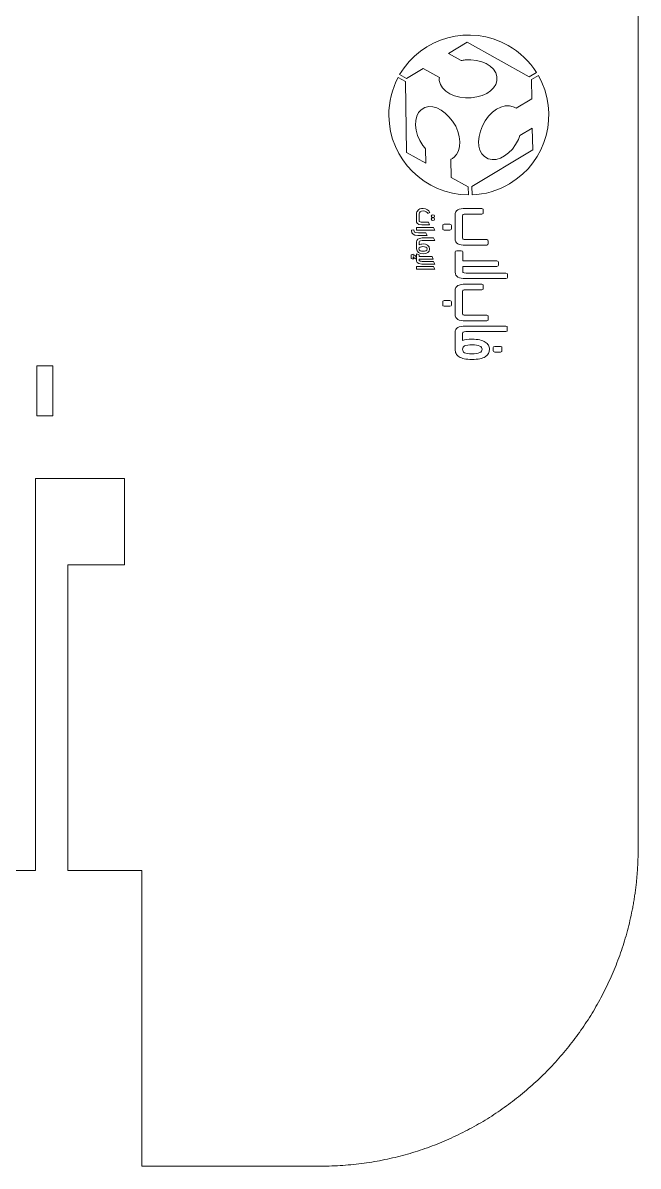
# Model space of a CAD drawing. Header units: millimetres. Extents: x -142 to 112, y -67 to 203.
# Drawn here: x -110 to -81.8, y 101.4 to 153.9 of the extents above; entities that cross this region are included whole.
import ezdxf

# ---------------------------------------------------------------- set-up
doc = ezdxf.new("R2010")
doc.units = ezdxf.units.MM
doc.header["$MEASUREMENT"] = 0
doc.layers.add('Layer 1', color=7, linetype='Continuous')

msp = doc.modelspace()

# ---------------------------------------------------------------- linework, layer by layer
at = {"layer": 'Layer 1', "lineweight": 9}
for points in [[(-81.7712, 115.9368), (-81.7712, 115.9368), (-81.7712, 186.8192), (-81.7712, 186.8192)], [(-109.4429, 128.9926), (-109.4429, 128.9926), (-109.4429, 132.963), (-109.4429, 132.963)], [(-109.4429, 132.963), (-109.4429, 132.963), (-105.3685, 132.963), (-105.3685, 132.963)], [(-105.3685, 132.963), (-105.3685, 132.963), (-105.3685, 128.9926), (-105.3685, 128.9926)], [(-109.4428, 128.9926), (-109.4428, 128.9926), (-109.4429, 128.9926), (-109.4429, 128.9926)], [(-109.4428, 114.9572), (-109.4428, 114.9572), (-109.4428, 128.9926), (-109.4428, 128.9926)], [(-105.3685, 128.9926), (-105.3685, 128.9926), (-107.9612, 128.9926), (-107.9612, 128.9926)], [(-107.9612, 128.9926), (-107.9612, 128.9926), (-107.9612, 114.9572), (-107.9612, 114.9572)], [(-111.4612, 114.9572), (-111.4612, 114.9572), (-109.4428, 114.9572), (-109.4428, 114.9572)], [(-107.9612, 114.9572), (-107.9612, 114.9572), (-104.5721, 114.9572), (-104.5721, 114.9572)], [(-104.5721, 114.9572), (-104.5721, 114.9572), (-104.5721, 101.378), (-104.5721, 101.378)], [(-104.5721, 101.378), (-104.5721, 101.378), (-96.33, 101.378), (-96.33, 101.378)]]:
    msp.add_open_spline(points, degree=3, dxfattribs=at)
for points, knots in [([(-92.7259, 151.5171), (-92.7259, 151.5171), (-92.4069, 151.3399), (-92.4069, 151.3399), (-92.4069, 151.3399), (-92.4069, 151.3399), (-91.6396, 151.7917), (-91.6396, 151.7917), (-91.6396, 151.7917), (-91.6396, 151.7917), (-90.9012, 151.3816), (-90.9012, 151.3816), (-90.9012, 151.3816), (-90.9071, 151.3351), (-90.9077, 151.2874), (-90.9024, 151.2388), (-90.9024, 151.2388), (-90.8499, 150.7543), (-90.1569, 150.3696), (-89.4368, 150.4477), (-89.4368, 150.4477), (-88.7167, 150.5258), (-88.1803, 150.8917), (-88.2584, 151.4264), (-88.2584, 151.4264), (-88.3288, 151.9087), (-88.996, 152.2646), (-89.7162, 152.1865), (-89.7162, 152.1865), (-89.7802, 152.1796), (-89.8427, 152.1701), (-89.9033, 152.1585), (-89.9033, 152.1585), (-89.9033, 152.1585), (-90.4826, 152.4802), (-90.4826, 152.4802), (-90.4826, 152.4802), (-90.4826, 152.4802), (-89.6271, 152.9977), (-89.6271, 152.9977), (-89.6271, 152.9977), (-89.6271, 152.9977), (-86.7724, 151.4122), (-86.7724, 151.4122), (-86.7724, 151.4122), (-86.7724, 151.4122), (-86.4447, 151.6141), (-86.4447, 151.6141), (-86.4447, 151.6141), (-86.7591, 152.1127), (-87.1981, 152.5429), (-87.7475, 152.853), (-87.7475, 152.853), (-89.4972, 153.8404), (-91.7105, 153.2407), (-92.7259, 151.5171)], [0, 0, 0, 0, 0.0666667, 0.0666667, 0.0666667, 0.0666667, 0.1333333, 0.1333333, 0.1333333, 0.1333333, 0.2, 0.2, 0.2, 0.2, 0.2666667, 0.2666667, 0.2666667, 0.2666667, 0.3333333, 0.3333333, 0.3333333, 0.3333333, 0.4, 0.4, 0.4, 0.4, 0.4666667, 0.4666667, 0.4666667, 0.4666667, 0.5333333, 0.5333333, 0.5333333, 0.5333333, 0.6, 0.6, 0.6, 0.6, 0.6666667, 0.6666667, 0.6666667, 0.6666667, 0.7333333, 0.7333333, 0.7333333, 0.7333333, 0.8, 0.8, 0.8, 0.8, 0.8666667, 0.8666667, 0.8666667, 0.8666667, 1, 1, 1, 1]), ([(-89.5696, 145.9883), (-89.5696, 145.9883), (-89.5761, 146.3532), (-89.5761, 146.3532), (-89.5761, 146.3532), (-89.5761, 146.3532), (-90.3514, 146.791), (-90.3514, 146.791), (-90.3514, 146.791), (-90.3514, 146.791), (-90.3662, 147.6355), (-90.3662, 147.6355), (-90.3662, 147.6355), (-90.3231, 147.6537), (-90.2815, 147.6771), (-90.2421, 147.706), (-90.2421, 147.706), (-89.849, 147.9942), (-89.8632, 148.7866), (-90.2915, 149.3708), (-90.2915, 149.3708), (-90.7198, 149.9549), (-91.3051, 150.2359), (-91.7288, 149.9005), (-91.7288, 149.9005), (-92.1109, 149.598), (-92.0848, 148.8422), (-91.6565, 148.258), (-91.6565, 148.258), (-91.6184, 148.2061), (-91.579, 148.1567), (-91.5385, 148.1101), (-91.5385, 148.1101), (-91.5385, 148.1101), (-91.5268, 147.4476), (-91.5268, 147.4476), (-91.5268, 147.4476), (-91.5268, 147.4476), (-92.4032, 147.9288), (-92.4032, 147.9288), (-92.4032, 147.9288), (-92.4032, 147.9288), (-92.4608, 151.1938), (-92.4608, 151.1938), (-92.4608, 151.1938), (-92.4608, 151.1938), (-92.7997, 151.3763), (-92.7997, 151.3763), (-92.7997, 151.3763), (-93.0738, 150.8544), (-93.2262, 150.259), (-93.2194, 149.6282), (-93.2194, 149.6282), (-93.1977, 147.6192), (-91.5701, 146.0039), (-89.5696, 145.9883)], [0, 0, 0, 0, 0.0666667, 0.0666667, 0.0666667, 0.0666667, 0.1333333, 0.1333333, 0.1333333, 0.1333333, 0.2, 0.2, 0.2, 0.2, 0.2666667, 0.2666667, 0.2666667, 0.2666667, 0.3333333, 0.3333333, 0.3333333, 0.3333333, 0.4, 0.4, 0.4, 0.4, 0.4666667, 0.4666667, 0.4666667, 0.4666667, 0.5333333, 0.5333333, 0.5333333, 0.5333333, 0.6, 0.6, 0.6, 0.6, 0.6666667, 0.6666667, 0.6666667, 0.6666667, 0.7333333, 0.7333333, 0.7333333, 0.7333333, 0.8, 0.8, 0.8, 0.8, 0.8666667, 0.8666667, 0.8666667, 0.8666667, 1, 1, 1, 1]), ([(-86.3534, 151.4792), (-86.3534, 151.4792), (-86.666, 151.2909), (-86.666, 151.2909), (-86.666, 151.2909), (-86.666, 151.2909), (-86.6568, 150.4005), (-86.6568, 150.4005), (-86.6568, 150.4005), (-86.6568, 150.4005), (-87.3804, 149.9648), (-87.3804, 149.9648), (-87.3804, 149.9648), (-87.4178, 149.9931), (-87.4588, 150.0173), (-87.5036, 150.037), (-87.5036, 150.037), (-87.9498, 150.233), (-88.6287, 149.824), (-88.9199, 149.1607), (-88.9199, 149.1607), (-89.2111, 148.4975), (-89.1613, 147.8502), (-88.6588, 147.6513), (-88.6588, 147.6513), (-88.2056, 147.472), (-87.5645, 147.873), (-87.2732, 148.5362), (-87.2732, 148.5362), (-87.2473, 148.5953), (-87.2244, 148.6541), (-87.2043, 148.7125), (-87.2043, 148.7125), (-87.2043, 148.7125), (-86.6366, 149.0543), (-86.6366, 149.0543), (-86.6366, 149.0543), (-86.6366, 149.0543), (-86.6144, 148.0547), (-86.6144, 148.0547), (-86.6144, 148.0547), (-86.6144, 148.0547), (-89.4118, 146.3701), (-89.4118, 146.3701), (-89.4118, 146.3701), (-89.4118, 146.3701), (-89.4001, 145.9854), (-89.4001, 145.9854), (-89.4001, 145.9854), (-88.8111, 146.0095), (-88.2194, 146.1756), (-87.6768, 146.4974), (-87.6768, 146.4974), (-85.9486, 147.522), (-85.3653, 149.7397), (-86.3534, 151.4792)], [0, 0, 0, 0, 0.0666667, 0.0666667, 0.0666667, 0.0666667, 0.1333333, 0.1333333, 0.1333333, 0.1333333, 0.2, 0.2, 0.2, 0.2, 0.2666667, 0.2666667, 0.2666667, 0.2666667, 0.3333333, 0.3333333, 0.3333333, 0.3333333, 0.4, 0.4, 0.4, 0.4, 0.4666667, 0.4666667, 0.4666667, 0.4666667, 0.5333333, 0.5333333, 0.5333333, 0.5333333, 0.6, 0.6, 0.6, 0.6, 0.6666667, 0.6666667, 0.6666667, 0.6666667, 0.7333333, 0.7333333, 0.7333333, 0.7333333, 0.8, 0.8, 0.8, 0.8, 0.8666667, 0.8666667, 0.8666667, 0.8666667, 1, 1, 1, 1]), ([(-91.4025, 144.7285), (-91.4025, 144.7285), (-91.6857, 144.7285), (-91.6857, 144.7285), (-91.6857, 144.7285), (-91.7534, 144.7285), (-91.8341, 144.7432), (-91.8341, 144.8132), (-91.8341, 144.8132), (-91.8341, 144.8132), (-91.8341, 145.1117), (-91.8341, 145.1117), (-91.8341, 145.1117), (-91.8341, 145.2009), (-91.7382, 145.2542), (-91.6456, 145.2542), (-91.6456, 145.2542), (-91.532, 145.2542), (-91.4643, 145.1857), (-91.4341, 145.1449), (-91.4341, 145.1449), (-91.4341, 145.1449), (-91.4244, 145.1318), (-91.4244, 145.1318), (-91.4244, 145.1318), (-91.4244, 145.1318), (-91.3417, 145.1804), (-91.3417, 145.1804), (-91.3417, 145.1804), (-91.3417, 145.1804), (-91.3486, 145.1953), (-91.3486, 145.1953), (-91.3486, 145.1953), (-91.3787, 145.2599), (-91.4753, 145.3694), (-91.6468, 145.3694), (-91.6468, 145.3694), (-91.7644, 145.3694), (-91.8356, 145.3241), (-91.8746, 145.2862), (-91.8746, 145.2862), (-91.9227, 145.2393), (-91.9503, 145.1757), (-91.9503, 145.1117), (-91.9503, 145.1117), (-91.9503, 145.1117), (-91.9503, 144.7811), (-91.9503, 144.7811), (-91.9503, 144.7811), (-91.9503, 144.7518), (-91.9381, 144.6058), (-91.6978, 144.6058), (-91.6978, 144.6058), (-91.6978, 144.6058), (-91.3543, 144.6058), (-91.3543, 144.6058), (-91.3543, 144.6058), (-91.3543, 144.6058), (-91.4025, 144.7285), (-91.4025, 144.7285)], [0, 0, 0, 0, 0.0625, 0.0625, 0.0625, 0.0625, 0.125, 0.125, 0.125, 0.125, 0.1875, 0.1875, 0.1875, 0.1875, 0.25, 0.25, 0.25, 0.25, 0.3125, 0.3125, 0.3125, 0.3125, 0.375, 0.375, 0.375, 0.375, 0.4375, 0.4375, 0.4375, 0.4375, 0.5, 0.5, 0.5, 0.5, 0.5625, 0.5625, 0.5625, 0.5625, 0.625, 0.625, 0.625, 0.625, 0.6875, 0.6875, 0.6875, 0.6875, 0.75, 0.75, 0.75, 0.75, 0.8125, 0.8125, 0.8125, 0.8125, 0.875, 0.875, 0.875, 0.875, 1, 1, 1, 1]), ([(-91.2712, 145.0101), (-91.2712, 145.0101), (-91.2712, 145.009), (-91.2712, 145.009), (-91.2712, 145.009), (-91.2712, 144.9713), (-91.2396, 144.9439), (-91.196, 144.9439), (-91.196, 144.9439), (-91.1539, 144.9439), (-91.1221, 144.9719), (-91.1221, 145.009), (-91.1221, 145.009), (-91.1221, 145.0455), (-91.1553, 145.0752), (-91.196, 145.0752), (-91.196, 145.0752), (-91.2382, 145.0752), (-91.2712, 145.0466), (-91.2712, 145.0101)], [0, 0, 0, 0, 0.1666667, 0.1666667, 0.1666667, 0.1666667, 0.3333333, 0.3333333, 0.3333333, 0.3333333, 0.5, 0.5, 0.5, 0.5, 0.6666667, 0.6666667, 0.6666667, 0.6666667, 1, 1, 1, 1]), ([(-91.2712, 144.8774), (-91.2712, 144.8774), (-91.2712, 144.8763), (-91.2712, 144.8763), (-91.2712, 144.8763), (-91.2712, 144.838), (-91.2396, 144.8101), (-91.196, 144.8101), (-91.196, 144.8101), (-91.1539, 144.8101), (-91.1221, 144.8381), (-91.1221, 144.8752), (-91.1221, 144.8752), (-91.1221, 144.9123), (-91.1553, 144.9425), (-91.196, 144.9425), (-91.196, 144.9425), (-91.2382, 144.9425), (-91.2712, 144.9139), (-91.2712, 144.8774)], [0, 0, 0, 0, 0.1666667, 0.1666667, 0.1666667, 0.1666667, 0.3333333, 0.3333333, 0.3333333, 0.3333333, 0.5, 0.5, 0.5, 0.5, 0.6666667, 0.6666667, 0.6666667, 0.6666667, 1, 1, 1, 1]), ([(-88.6577, 143.7356), (-88.6577, 143.7356), (-88.6577, 143.8799), (-88.6577, 143.8799), (-88.6577, 143.8799), (-88.6577, 143.8891), (-88.661, 143.9353), (-88.7262, 143.9353), (-88.7262, 143.9353), (-88.7262, 143.9353), (-89.6792, 143.9353), (-89.6792, 143.9353), (-89.6792, 143.9353), (-89.7595, 143.9353), (-89.7941, 143.9467), (-89.8091, 143.9562), (-89.8091, 143.9562), (-89.8091, 143.9562), (-89.8091, 143.9562), (-89.8091, 143.9562), (-89.8091, 143.9562), (-89.8201, 143.9631), (-89.8347, 143.9766), (-89.8347, 144.0129), (-89.8347, 144.0129), (-89.8347, 144.0129), (-89.8347, 145.0321), (-89.8347, 145.0321), (-89.8347, 145.0321), (-89.8347, 145.0664), (-89.8201, 145.0796), (-89.8091, 145.0866), (-89.8091, 145.0866), (-89.7942, 145.0961), (-89.7595, 145.1074), (-89.6792, 145.1074), (-89.6792, 145.1074), (-89.6792, 145.1074), (-88.9538, 145.1074), (-88.9538, 145.1074), (-88.9538, 145.1074), (-88.8886, 145.1074), (-88.8853, 145.1536), (-88.8853, 145.1629), (-88.8853, 145.1629), (-88.8853, 145.1629), (-88.8853, 145.3072), (-88.8853, 145.3072), (-88.8853, 145.3072), (-88.8853, 145.3165), (-88.8886, 145.3626), (-88.9538, 145.3626), (-88.9538, 145.3626), (-88.9538, 145.3626), (-89.697, 145.3626), (-89.697, 145.3626), (-89.697, 145.3626), (-89.8583, 145.3626), (-89.9746, 145.3413), (-90.0527, 145.2976), (-90.0527, 145.2976), (-90.1358, 145.2509), (-90.1779, 145.173), (-90.1779, 145.0659), (-90.1779, 145.0659), (-90.1779, 145.0659), (-90.1779, 143.9813), (-90.1779, 143.9813), (-90.1779, 143.9813), (-90.1779, 143.8713), (-90.1358, 143.7918), (-90.0527, 143.7452), (-90.0527, 143.7452), (-89.9746, 143.7014), (-89.8583, 143.6801), (-89.697, 143.6801), (-89.697, 143.6801), (-89.697, 143.6801), (-88.7262, 143.6801), (-88.7262, 143.6801), (-88.7262, 143.6801), (-88.661, 143.6801), (-88.6577, 143.7263), (-88.6577, 143.7356)], [0, 0, 0, 0, 0.0454545, 0.0454545, 0.0454545, 0.0454545, 0.0909091, 0.0909091, 0.0909091, 0.0909091, 0.1363636, 0.1363636, 0.1363636, 0.1363636, 0.1818182, 0.1818182, 0.1818182, 0.1818182, 0.2272727, 0.2272727, 0.2272727, 0.2272727, 0.2727273, 0.2727273, 0.2727273, 0.2727273, 0.3181818, 0.3181818, 0.3181818, 0.3181818, 0.3636364, 0.3636364, 0.3636364, 0.3636364, 0.4090909, 0.4090909, 0.4090909, 0.4090909, 0.4545455, 0.4545455, 0.4545455, 0.4545455, 0.5, 0.5, 0.5, 0.5, 0.5454545, 0.5454545, 0.5454545, 0.5454545, 0.5909091, 0.5909091, 0.5909091, 0.5909091, 0.6363636, 0.6363636, 0.6363636, 0.6363636, 0.6818182, 0.6818182, 0.6818182, 0.6818182, 0.7272727, 0.7272727, 0.7272727, 0.7272727, 0.7727273, 0.7727273, 0.7727273, 0.7727273, 0.8181818, 0.8181818, 0.8181818, 0.8181818, 0.8636364, 0.8636364, 0.8636364, 0.8636364, 0.9090909, 0.9090909, 0.9090909, 0.9090909, 1, 1, 1, 1]), ([(-91.1633, 144.4882), (-91.1633, 144.4882), (-91.9503, 144.4882), (-91.9503, 144.4882), (-91.9503, 144.4882), (-91.9503, 144.4882), (-91.9503, 144.3654), (-91.9503, 144.3654), (-91.9503, 144.3654), (-91.9503, 144.3654), (-91.1134, 144.3654), (-91.1134, 144.3654), (-91.1134, 144.3654), (-91.1134, 144.3654), (-91.1633, 144.4882), (-91.1633, 144.4882)], [0, 0, 0, 0, 0.2, 0.2, 0.2, 0.2, 0.4, 0.4, 0.4, 0.4, 0.6, 0.6, 0.6, 0.6, 1, 1, 1, 1]), ([(-90.3496, 144.4296), (-90.3496, 144.4296), (-90.3496, 144.5829), (-90.3496, 144.5829), (-90.3496, 144.5829), (-90.3496, 144.5922), (-90.3529, 144.6384), (-90.418, 144.6384), (-90.418, 144.6384), (-90.418, 144.6384), (-90.6776, 144.6384), (-90.6776, 144.6384), (-90.6776, 144.6384), (-90.7428, 144.6384), (-90.7461, 144.5922), (-90.7461, 144.5829), (-90.7461, 144.5829), (-90.7461, 144.5829), (-90.7461, 144.4296), (-90.7461, 144.4296), (-90.7461, 144.4296), (-90.7461, 144.4203), (-90.7428, 144.3741), (-90.6776, 144.3741), (-90.6776, 144.3741), (-90.6776, 144.3741), (-90.418, 144.3741), (-90.418, 144.3741), (-90.418, 144.3741), (-90.3529, 144.3741), (-90.3496, 144.4203), (-90.3496, 144.4296)], [0, 0, 0, 0, 0.1111111, 0.1111111, 0.1111111, 0.1111111, 0.2222222, 0.2222222, 0.2222222, 0.2222222, 0.3333333, 0.3333333, 0.3333333, 0.3333333, 0.4444444, 0.4444444, 0.4444444, 0.4444444, 0.5555556, 0.5555556, 0.5555556, 0.5555556, 0.6666667, 0.6666667, 0.6666667, 0.6666667, 0.7777778, 0.7777778, 0.7777778, 0.7777778, 1, 1, 1, 1]), ([(-91.5144, 144.2485), (-91.5144, 144.2485), (-91.8575, 144.2485), (-91.8575, 144.2485), (-91.8575, 144.2485), (-92.06, 144.2431), (-92.0657, 144.2976), (-92.0723, 144.3607), (-92.0723, 144.3607), (-92.0723, 144.3607), (-92.0743, 144.3793), (-92.0743, 144.3793), (-92.0743, 144.3793), (-92.0743, 144.3793), (-92.1866, 144.3638), (-92.1866, 144.3638), (-92.1866, 144.3638), (-92.1866, 144.3638), (-92.186, 144.3476), (-92.186, 144.3476), (-92.186, 144.3476), (-92.181, 144.199), (-92.0853, 144.1268), (-91.8934, 144.1268), (-91.8934, 144.1268), (-91.8934, 144.1268), (-91.4644, 144.1268), (-91.4644, 144.1268), (-91.4644, 144.1268), (-91.4644, 144.1268), (-91.5144, 144.2485), (-91.5144, 144.2485)], [0, 0, 0, 0, 0.1111111, 0.1111111, 0.1111111, 0.1111111, 0.2222222, 0.2222222, 0.2222222, 0.2222222, 0.3333333, 0.3333333, 0.3333333, 0.3333333, 0.4444444, 0.4444444, 0.4444444, 0.4444444, 0.5555556, 0.5555556, 0.5555556, 0.5555556, 0.6666667, 0.6666667, 0.6666667, 0.6666667, 0.7777778, 0.7777778, 0.7777778, 0.7777778, 1, 1, 1, 1]), ([(-91.3481, 143.5024), (-91.3508, 143.6624), (-91.5061, 143.7352), (-91.6492, 143.7352), (-91.6492, 143.7352), (-91.7157, 143.7352), (-91.7808, 143.7198), (-91.8329, 143.6923), (-91.8329, 143.6923), (-91.8329, 143.6923), (-91.8329, 143.7672), (-91.8329, 143.7672), (-91.8329, 143.7672), (-91.8329, 143.7672), (-91.8329, 143.8082), (-91.8329, 143.8082), (-91.8329, 143.8082), (-91.8329, 143.8418), (-91.8175, 143.8864), (-91.6844, 143.8864), (-91.6844, 143.8864), (-91.6844, 143.8864), (-91.1121, 143.8864), (-91.1121, 143.8864), (-91.1121, 143.8864), (-91.1121, 143.8864), (-91.162, 144.0092), (-91.162, 144.0092), (-91.162, 144.0092), (-91.162, 144.0092), (-91.6966, 144.0092), (-91.6966, 144.0092), (-91.6966, 144.0092), (-91.883, 144.0092), (-91.9491, 143.9118), (-91.9491, 143.8285), (-91.9491, 143.8285), (-91.9491, 143.8285), (-91.9491, 143.7714), (-91.9491, 143.7714), (-91.9491, 143.7714), (-91.9491, 143.7714), (-91.9491, 143.7589), (-91.9491, 143.7589), (-91.9491, 143.7589), (-91.9491, 143.7589), (-91.9491, 143.5075), (-91.9491, 143.5075), (-91.9491, 143.5075), (-91.9491, 143.3709), (-91.8238, 143.2755), (-91.6443, 143.2755), (-91.6443, 143.2755), (-91.4672, 143.2755), (-91.3481, 143.3665), (-91.3481, 143.5024)], [0, 0, 0, 0, 0.0666667, 0.0666667, 0.0666667, 0.0666667, 0.1333333, 0.1333333, 0.1333333, 0.1333333, 0.2, 0.2, 0.2, 0.2, 0.2666667, 0.2666667, 0.2666667, 0.2666667, 0.3333333, 0.3333333, 0.3333333, 0.3333333, 0.4, 0.4, 0.4, 0.4, 0.4666667, 0.4666667, 0.4666667, 0.4666667, 0.5333333, 0.5333333, 0.5333333, 0.5333333, 0.6, 0.6, 0.6, 0.6, 0.6666667, 0.6666667, 0.6666667, 0.6666667, 0.7333333, 0.7333333, 0.7333333, 0.7333333, 0.8, 0.8, 0.8, 0.8, 0.8666667, 0.8666667, 0.8666667, 0.8666667, 1, 1, 1, 1]), ([(-91.8402, 143.5053), (-91.8402, 143.5053), (-91.8402, 143.5053), (-91.8402, 143.5053), (-91.8402, 143.5053), (-91.8402, 143.5053), (-91.8402, 143.5064), (-91.8402, 143.5064), (-91.8402, 143.5064), (-91.8402, 143.5775), (-91.7459, 143.6146), (-91.6528, 143.6146), (-91.6528, 143.6146), (-91.5561, 143.6146), (-91.4582, 143.5767), (-91.4582, 143.5043), (-91.4582, 143.5043), (-91.4582, 143.4314), (-91.556, 143.3982), (-91.6468, 143.3982), (-91.6468, 143.3982), (-91.7399, 143.3982), (-91.8402, 143.4317), (-91.8402, 143.5053)], [0, 0, 0, 0, 0.1428571, 0.1428571, 0.1428571, 0.1428571, 0.2857143, 0.2857143, 0.2857143, 0.2857143, 0.4285714, 0.4285714, 0.4285714, 0.4285714, 0.5714286, 0.5714286, 0.5714286, 0.5714286, 0.7142857, 0.7142857, 0.7142857, 0.7142857, 1, 1, 1, 1]), ([(-87.7733, 142.1972), (-87.7733, 142.1972), (-87.7733, 142.3416), (-87.7733, 142.3416), (-87.7733, 142.3416), (-87.7733, 142.3508), (-87.7766, 142.397), (-87.8418, 142.397), (-87.8418, 142.397), (-87.8418, 142.397), (-89.6715, 142.397), (-89.6715, 142.397), (-89.6715, 142.397), (-89.7518, 142.397), (-89.7865, 142.4083), (-89.8014, 142.4178), (-89.8014, 142.4178), (-89.8124, 142.4248), (-89.8271, 142.438), (-89.8271, 142.4723), (-89.8271, 142.4723), (-89.8271, 142.4723), (-89.8271, 142.7032), (-89.8271, 142.7032), (-89.8271, 142.7032), (-89.8271, 142.7032), (-88.2562, 142.7032), (-88.2562, 142.7032), (-88.2562, 142.7032), (-88.1911, 142.7032), (-88.1878, 142.7494), (-88.1878, 142.7587), (-88.1878, 142.7587), (-88.1878, 142.7587), (-88.1878, 142.903), (-88.1878, 142.903), (-88.1878, 142.903), (-88.1878, 142.9123), (-88.1911, 142.9584), (-88.2562, 142.9584), (-88.2562, 142.9584), (-88.2562, 142.9584), (-89.8271, 142.9584), (-89.8271, 142.9584), (-89.8271, 142.9584), (-89.8271, 142.9584), (-89.8271, 143.3697), (-89.8271, 143.3697), (-89.8271, 143.3697), (-89.8271, 143.379), (-89.8304, 143.4252), (-89.8955, 143.4252), (-89.8955, 143.4252), (-89.8955, 143.4252), (-90.1018, 143.4252), (-90.1018, 143.4252), (-90.1018, 143.4252), (-90.1669, 143.4252), (-90.1702, 143.379), (-90.1702, 143.3697), (-90.1702, 143.3697), (-90.1702, 143.3697), (-90.1702, 142.4385), (-90.1702, 142.4385), (-90.1702, 142.4385), (-90.1702, 142.3314), (-90.1281, 142.2535), (-90.045, 142.2069), (-90.045, 142.2069), (-89.967, 142.1631), (-89.8506, 142.1418), (-89.6893, 142.1418), (-89.6893, 142.1418), (-89.6893, 142.1418), (-87.8418, 142.1418), (-87.8418, 142.1418), (-87.8418, 142.1418), (-87.7766, 142.1418), (-87.7733, 142.188), (-87.7733, 142.1972)], [0, 0, 0, 0, 0.047619, 0.047619, 0.047619, 0.047619, 0.0952381, 0.0952381, 0.0952381, 0.0952381, 0.1428571, 0.1428571, 0.1428571, 0.1428571, 0.1904762, 0.1904762, 0.1904762, 0.1904762, 0.2380952, 0.2380952, 0.2380952, 0.2380952, 0.2857143, 0.2857143, 0.2857143, 0.2857143, 0.3333333, 0.3333333, 0.3333333, 0.3333333, 0.3809524, 0.3809524, 0.3809524, 0.3809524, 0.4285714, 0.4285714, 0.4285714, 0.4285714, 0.4761905, 0.4761905, 0.4761905, 0.4761905, 0.5238095, 0.5238095, 0.5238095, 0.5238095, 0.5714286, 0.5714286, 0.5714286, 0.5714286, 0.6190476, 0.6190476, 0.6190476, 0.6190476, 0.6666667, 0.6666667, 0.6666667, 0.6666667, 0.7142857, 0.7142857, 0.7142857, 0.7142857, 0.7619048, 0.7619048, 0.7619048, 0.7619048, 0.8095238, 0.8095238, 0.8095238, 0.8095238, 0.8571429, 0.8571429, 0.8571429, 0.8571429, 0.9047619, 0.9047619, 0.9047619, 0.9047619, 1, 1, 1, 1]), ([(-92.0847, 143.1387), (-92.0796, 143.1387), (-92.0541, 143.1377), (-92.0541, 143.1182), (-92.0541, 143.1182), (-92.0541, 143.1088), (-92.0573, 143.099), (-92.0629, 143.0913), (-92.0629, 143.0913), (-92.0629, 143.0913), (-92.078, 143.0703), (-92.078, 143.0703), (-92.078, 143.0703), (-92.078, 143.0703), (-91.9948, 143.0472), (-91.9948, 143.0472), (-91.9948, 143.0472), (-91.9948, 143.0472), (-91.9875, 143.0573), (-91.9875, 143.0573), (-91.9875, 143.0573), (-91.9764, 143.0727), (-91.9695, 143.096), (-91.9695, 143.1182), (-91.9695, 143.1182), (-91.9695, 143.1792), (-92.0174, 143.2218), (-92.0859, 143.2218), (-92.0859, 143.2218), (-92.0929, 143.2218), (-92.1018, 143.2202), (-92.1104, 143.2178), (-92.1104, 143.2178), (-92.1104, 143.2178), (-92.1104, 143.2648), (-92.1104, 143.2648), (-92.1104, 143.2648), (-92.1104, 143.2648), (-92.1963, 143.2335), (-92.1963, 143.2335), (-92.1963, 143.2335), (-92.1963, 143.2335), (-92.1963, 143.0625), (-92.1963, 143.0625), (-92.1963, 143.0625), (-92.1963, 143.0625), (-92.1104, 143.033), (-92.1104, 143.033), (-92.1104, 143.033), (-92.1104, 143.033), (-92.1104, 143.1182), (-92.1104, 143.1182), (-92.1104, 143.1182), (-92.1104, 143.1306), (-92.1003, 143.1387), (-92.0847, 143.1387)], [0, 0, 0, 0, 0.0666667, 0.0666667, 0.0666667, 0.0666667, 0.1333333, 0.1333333, 0.1333333, 0.1333333, 0.2, 0.2, 0.2, 0.2, 0.2666667, 0.2666667, 0.2666667, 0.2666667, 0.3333333, 0.3333333, 0.3333333, 0.3333333, 0.4, 0.4, 0.4, 0.4, 0.4666667, 0.4666667, 0.4666667, 0.4666667, 0.5333333, 0.5333333, 0.5333333, 0.5333333, 0.6, 0.6, 0.6, 0.6, 0.6666667, 0.6666667, 0.6666667, 0.6666667, 0.7333333, 0.7333333, 0.7333333, 0.7333333, 0.8, 0.8, 0.8, 0.8, 0.8666667, 0.8666667, 0.8666667, 0.8666667, 1, 1, 1, 1]), ([(-91.1638, 142.934), (-91.1638, 142.934), (-91.6862, 142.934), (-91.6862, 142.934), (-91.6862, 142.934), (-91.7539, 142.934), (-91.8347, 142.9487), (-91.8347, 143.0187), (-91.8347, 143.0187), (-91.8347, 143.0187), (-91.8347, 143.0381), (-91.8347, 143.0381), (-91.8347, 143.0381), (-91.8347, 143.0381), (-91.1804, 143.0381), (-91.1804, 143.0381), (-91.1804, 143.0381), (-91.1804, 143.0381), (-91.2308, 143.1576), (-91.2308, 143.1576), (-91.2308, 143.1576), (-91.2308, 143.1576), (-91.8347, 143.1576), (-91.8347, 143.1576), (-91.8347, 143.1576), (-91.8347, 143.1576), (-91.8347, 143.2407), (-91.8347, 143.2407), (-91.8347, 143.2407), (-91.8347, 143.2407), (-91.9509, 143.2857), (-91.9509, 143.2857), (-91.9509, 143.2857), (-91.9509, 143.2857), (-91.9509, 142.9866), (-91.9509, 142.9866), (-91.9509, 142.9866), (-91.9509, 142.9573), (-91.9387, 142.8113), (-91.6984, 142.8113), (-91.6984, 142.8113), (-91.6984, 142.8113), (-91.1139, 142.8113), (-91.1139, 142.8113), (-91.1139, 142.8113), (-91.1139, 142.8113), (-91.1638, 142.934), (-91.1638, 142.934)], [0, 0, 0, 0, 0.0769231, 0.0769231, 0.0769231, 0.0769231, 0.1538462, 0.1538462, 0.1538462, 0.1538462, 0.2307692, 0.2307692, 0.2307692, 0.2307692, 0.3076923, 0.3076923, 0.3076923, 0.3076923, 0.3846154, 0.3846154, 0.3846154, 0.3846154, 0.4615385, 0.4615385, 0.4615385, 0.4615385, 0.5384615, 0.5384615, 0.5384615, 0.5384615, 0.6153846, 0.6153846, 0.6153846, 0.6153846, 0.6923077, 0.6923077, 0.6923077, 0.6923077, 0.7692308, 0.7692308, 0.7692308, 0.7692308, 0.8461538, 0.8461538, 0.8461538, 0.8461538, 1, 1, 1, 1]), ([(-91.1633, 142.6937), (-91.1633, 142.6937), (-91.9503, 142.6937), (-91.9503, 142.6937), (-91.9503, 142.6937), (-91.9503, 142.6937), (-91.9503, 142.571), (-91.9503, 142.571), (-91.9503, 142.571), (-91.9503, 142.571), (-91.1134, 142.571), (-91.1134, 142.571), (-91.1134, 142.571), (-91.1134, 142.571), (-91.1633, 142.6937), (-91.1633, 142.6937)], [0, 0, 0, 0, 0.2, 0.2, 0.2, 0.2, 0.4, 0.4, 0.4, 0.4, 0.6, 0.6, 0.6, 0.6, 1, 1, 1, 1]), ([(-88.6555, 140.2588), (-88.6555, 140.2588), (-88.6555, 140.4031), (-88.6555, 140.4031), (-88.6555, 140.4031), (-88.6555, 140.4124), (-88.6588, 140.4586), (-88.724, 140.4586), (-88.724, 140.4586), (-88.724, 140.4586), (-89.677, 140.4586), (-89.677, 140.4586), (-89.677, 140.4586), (-89.7573, 140.4586), (-89.792, 140.4699), (-89.8069, 140.4794), (-89.8069, 140.4794), (-89.8069, 140.4794), (-89.8069, 140.4794), (-89.8069, 140.4794), (-89.8069, 140.4794), (-89.8179, 140.4864), (-89.8325, 140.4998), (-89.8325, 140.5362), (-89.8325, 140.5362), (-89.8325, 140.5362), (-89.8325, 141.5554), (-89.8325, 141.5554), (-89.8325, 141.5554), (-89.8325, 141.5897), (-89.8179, 141.6029), (-89.8069, 141.6099), (-89.8069, 141.6099), (-89.792, 141.6194), (-89.7573, 141.6307), (-89.677, 141.6307), (-89.677, 141.6307), (-89.677, 141.6307), (-88.9516, 141.6307), (-88.9516, 141.6307), (-88.9516, 141.6307), (-88.8864, 141.6307), (-88.8831, 141.6769), (-88.8831, 141.6861), (-88.8831, 141.6861), (-88.8831, 141.6861), (-88.8831, 141.8304), (-88.8831, 141.8304), (-88.8831, 141.8304), (-88.8831, 141.8397), (-88.8864, 141.8859), (-88.9516, 141.8859), (-88.9516, 141.8859), (-88.9516, 141.8859), (-89.6948, 141.8859), (-89.6948, 141.8859), (-89.6948, 141.8859), (-89.8561, 141.8859), (-89.9724, 141.8646), (-90.0505, 141.8208), (-90.0505, 141.8208), (-90.1336, 141.7742), (-90.1757, 141.6963), (-90.1757, 141.5892), (-90.1757, 141.5892), (-90.1757, 141.5892), (-90.1757, 140.5046), (-90.1757, 140.5046), (-90.1757, 140.5046), (-90.1757, 140.3945), (-90.1336, 140.3151), (-90.0505, 140.2685), (-90.0505, 140.2685), (-89.9724, 140.2247), (-89.8561, 140.2034), (-89.6948, 140.2034), (-89.6948, 140.2034), (-89.6948, 140.2034), (-88.724, 140.2034), (-88.724, 140.2034), (-88.724, 140.2034), (-88.6588, 140.2034), (-88.6555, 140.2496), (-88.6555, 140.2588)], [0, 0, 0, 0, 0.0454545, 0.0454545, 0.0454545, 0.0454545, 0.0909091, 0.0909091, 0.0909091, 0.0909091, 0.1363636, 0.1363636, 0.1363636, 0.1363636, 0.1818182, 0.1818182, 0.1818182, 0.1818182, 0.2272727, 0.2272727, 0.2272727, 0.2272727, 0.2727273, 0.2727273, 0.2727273, 0.2727273, 0.3181818, 0.3181818, 0.3181818, 0.3181818, 0.3636364, 0.3636364, 0.3636364, 0.3636364, 0.4090909, 0.4090909, 0.4090909, 0.4090909, 0.4545455, 0.4545455, 0.4545455, 0.4545455, 0.5, 0.5, 0.5, 0.5, 0.5454545, 0.5454545, 0.5454545, 0.5454545, 0.5909091, 0.5909091, 0.5909091, 0.5909091, 0.6363636, 0.6363636, 0.6363636, 0.6363636, 0.6818182, 0.6818182, 0.6818182, 0.6818182, 0.7272727, 0.7272727, 0.7272727, 0.7272727, 0.7727273, 0.7727273, 0.7727273, 0.7727273, 0.8181818, 0.8181818, 0.8181818, 0.8181818, 0.8636364, 0.8636364, 0.8636364, 0.8636364, 0.9090909, 0.9090909, 0.9090909, 0.9090909, 1, 1, 1, 1]), ([(-90.3485, 140.9285), (-90.3485, 140.9285), (-90.3485, 141.0818), (-90.3485, 141.0818), (-90.3485, 141.0818), (-90.3485, 141.0911), (-90.3518, 141.1373), (-90.4169, 141.1373), (-90.4169, 141.1373), (-90.4169, 141.1373), (-90.6765, 141.1373), (-90.6765, 141.1373), (-90.6765, 141.1373), (-90.7417, 141.1373), (-90.745, 141.0911), (-90.745, 141.0818), (-90.745, 141.0818), (-90.745, 141.0818), (-90.745, 140.9285), (-90.745, 140.9285), (-90.745, 140.9285), (-90.745, 140.9192), (-90.7417, 140.873), (-90.6765, 140.873), (-90.6765, 140.873), (-90.6765, 140.873), (-90.4169, 140.873), (-90.4169, 140.873), (-90.4169, 140.873), (-90.3518, 140.873), (-90.3485, 140.9192), (-90.3485, 140.9285)], [0, 0, 0, 0, 0.1111111, 0.1111111, 0.1111111, 0.1111111, 0.2222222, 0.2222222, 0.2222222, 0.2222222, 0.3333333, 0.3333333, 0.3333333, 0.3333333, 0.4444444, 0.4444444, 0.4444444, 0.4444444, 0.5555556, 0.5555556, 0.5555556, 0.5555556, 0.6666667, 0.6666667, 0.6666667, 0.6666667, 0.7777778, 0.7777778, 0.7777778, 0.7777778, 1, 1, 1, 1]), ([(-88.7922, 138.5522), (-88.6605, 138.635), (-88.5937, 138.7505), (-88.5937, 138.8957), (-88.5937, 138.8957), (-88.5937, 138.9629), (-88.6101, 139.0256), (-88.6425, 139.0823), (-88.6425, 139.0823), (-88.6748, 139.1388), (-88.7252, 139.1885), (-88.7924, 139.2303), (-88.7924, 139.2303), (-88.8581, 139.2712), (-88.9429, 139.3034), (-89.0444, 139.3259), (-89.0444, 139.3259), (-89.1447, 139.3481), (-89.2649, 139.3593), (-89.4018, 139.3593), (-89.4018, 139.3593), (-89.5758, 139.3593), (-89.7211, 139.3417), (-89.8347, 139.3069), (-89.8347, 139.3069), (-89.8347, 139.3069), (-89.8347, 139.5158), (-89.8347, 139.5158), (-89.8347, 139.5158), (-89.8347, 139.518), (-89.835, 139.5198), (-89.8351, 139.5219), (-89.8351, 139.5219), (-89.8349, 139.5252), (-89.8347, 139.5285), (-89.8347, 139.5316), (-89.8347, 139.5316), (-89.8347, 139.5316), (-89.8347, 139.6308), (-89.8347, 139.6308), (-89.8347, 139.6308), (-89.8347, 139.6651), (-89.8201, 139.6783), (-89.8091, 139.6853), (-89.8091, 139.6853), (-89.7942, 139.6948), (-89.7595, 139.7061), (-89.6792, 139.7061), (-89.6792, 139.7061), (-89.6792, 139.7061), (-87.8505, 139.7061), (-87.8505, 139.7061), (-87.8505, 139.7061), (-87.7854, 139.7061), (-87.7821, 139.7523), (-87.7821, 139.7616), (-87.7821, 139.7616), (-87.7821, 139.7616), (-87.7821, 139.9059), (-87.7821, 139.9059), (-87.7821, 139.9059), (-87.7821, 139.9151), (-87.7854, 139.9613), (-87.8505, 139.9613), (-87.8505, 139.9613), (-87.8505, 139.9613), (-89.697, 139.9613), (-89.697, 139.9613), (-89.697, 139.9613), (-89.8583, 139.9613), (-89.9746, 139.94), (-90.0527, 139.8962), (-90.0527, 139.8962), (-90.1358, 139.8496), (-90.1779, 139.7717), (-90.1779, 139.6646), (-90.1779, 139.6646), (-90.1779, 139.6646), (-90.1779, 139.5316), (-90.1779, 139.5316), (-90.1779, 139.5316), (-90.1779, 139.5287), (-90.1777, 139.526), (-90.1776, 139.5232), (-90.1776, 139.5232), (-90.1777, 139.5207), (-90.1779, 139.5184), (-90.1779, 139.5158), (-90.1779, 139.5158), (-90.1779, 139.5158), (-90.1779, 138.8957), (-90.1779, 138.8957), (-90.1779, 138.8957), (-90.1779, 138.8246), (-90.1629, 138.7593), (-90.1334, 138.7015), (-90.1334, 138.7015), (-90.1036, 138.6431), (-90.0566, 138.5933), (-89.9937, 138.5534), (-89.9937, 138.5534), (-89.9326, 138.5146), (-89.8518, 138.4843), (-89.7536, 138.4634), (-89.7536, 138.4634), (-89.657, 138.4427), (-89.5386, 138.4322), (-89.4018, 138.4322), (-89.4018, 138.4322), (-89.1203, 138.4322), (-88.9209, 138.4714), (-88.7922, 138.5522)], [0, 0, 0, 0, 0.0344828, 0.0344828, 0.0344828, 0.0344828, 0.0689655, 0.0689655, 0.0689655, 0.0689655, 0.1034483, 0.1034483, 0.1034483, 0.1034483, 0.137931, 0.137931, 0.137931, 0.137931, 0.1724138, 0.1724138, 0.1724138, 0.1724138, 0.2068966, 0.2068966, 0.2068966, 0.2068966, 0.2413793, 0.2413793, 0.2413793, 0.2413793, 0.2758621, 0.2758621, 0.2758621, 0.2758621, 0.3103448, 0.3103448, 0.3103448, 0.3103448, 0.3448276, 0.3448276, 0.3448276, 0.3448276, 0.3793103, 0.3793103, 0.3793103, 0.3793103, 0.4137931, 0.4137931, 0.4137931, 0.4137931, 0.4482759, 0.4482759, 0.4482759, 0.4482759, 0.4827586, 0.4827586, 0.4827586, 0.4827586, 0.5172414, 0.5172414, 0.5172414, 0.5172414, 0.5517241, 0.5517241, 0.5517241, 0.5517241, 0.5862069, 0.5862069, 0.5862069, 0.5862069, 0.6206897, 0.6206897, 0.6206897, 0.6206897, 0.6551724, 0.6551724, 0.6551724, 0.6551724, 0.6896552, 0.6896552, 0.6896552, 0.6896552, 0.7241379, 0.7241379, 0.7241379, 0.7241379, 0.7586207, 0.7586207, 0.7586207, 0.7586207, 0.7931034, 0.7931034, 0.7931034, 0.7931034, 0.8275862, 0.8275862, 0.8275862, 0.8275862, 0.862069, 0.862069, 0.862069, 0.862069, 0.8965517, 0.8965517, 0.8965517, 0.8965517, 0.9310345, 0.9310345, 0.9310345, 0.9310345, 1, 1, 1, 1]), ([(-88.9369, 138.8957), (-88.9369, 138.8957), (-88.9369, 138.8957), (-88.9369, 138.8957), (-88.9369, 138.8957), (-88.9369, 138.8253), (-88.9735, 138.775), (-89.0487, 138.7421), (-89.0487, 138.7421), (-89.1319, 138.7058), (-89.2506, 138.6874), (-89.4018, 138.6874), (-89.4018, 138.6874), (-89.5661, 138.6874), (-89.6823, 138.7054), (-89.7469, 138.7408), (-89.7469, 138.7408), (-89.806, 138.7732), (-89.8347, 138.8239), (-89.8347, 138.8957), (-89.8347, 138.8957), (-89.8347, 138.9672), (-89.8039, 139.0177), (-89.7406, 139.0502), (-89.7406, 139.0502), (-89.671, 139.086), (-89.5498, 139.1041), (-89.3805, 139.1041), (-89.3805, 139.1041), (-89.2391, 139.1041), (-89.1266, 139.0847), (-89.0461, 139.0464), (-89.0461, 139.0464), (-88.9726, 139.0115), (-88.9369, 138.9622), (-88.9369, 138.8957)], [0, 0, 0, 0, 0.1, 0.1, 0.1, 0.1, 0.2, 0.2, 0.2, 0.2, 0.3, 0.3, 0.3, 0.3, 0.4, 0.4, 0.4, 0.4, 0.5, 0.5, 0.5, 0.5, 0.6, 0.6, 0.6, 0.6, 0.7, 0.7, 0.7, 0.7, 0.8, 0.8, 0.8, 0.8, 1, 1, 1, 1]), ([(-88.4225, 138.9747), (-88.4225, 138.9747), (-88.4225, 138.8213), (-88.4225, 138.8213), (-88.4225, 138.8213), (-88.4225, 138.8121), (-88.4192, 138.7659), (-88.354, 138.7659), (-88.354, 138.7659), (-88.354, 138.7659), (-88.0944, 138.7659), (-88.0944, 138.7659), (-88.0944, 138.7659), (-88.0293, 138.7659), (-88.026, 138.8121), (-88.026, 138.8213), (-88.026, 138.8213), (-88.026, 138.8213), (-88.026, 138.9747), (-88.026, 138.9747), (-88.026, 138.9747), (-88.026, 138.9839), (-88.0293, 139.0301), (-88.0944, 139.0301), (-88.0944, 139.0301), (-88.0944, 139.0301), (-88.354, 139.0301), (-88.354, 139.0301), (-88.354, 139.0301), (-88.4192, 139.0301), (-88.4225, 138.9839), (-88.4225, 138.9747)], [0, 0, 0, 0, 0.1111111, 0.1111111, 0.1111111, 0.1111111, 0.2222222, 0.2222222, 0.2222222, 0.2222222, 0.3333333, 0.3333333, 0.3333333, 0.3333333, 0.4444444, 0.4444444, 0.4444444, 0.4444444, 0.5555556, 0.5555556, 0.5555556, 0.5555556, 0.6666667, 0.6666667, 0.6666667, 0.6666667, 0.7777778, 0.7777778, 0.7777778, 0.7777778, 1, 1, 1, 1]), ([(-109.3921, 135.8332), (-109.3921, 135.8332), (-108.647, 135.8332), (-108.647, 135.8332), (-108.647, 135.8332), (-108.647, 135.8332), (-108.647, 138.1361), (-108.647, 138.1361), (-108.647, 138.1361), (-108.647, 138.1361), (-109.3921, 138.1361), (-109.3921, 138.1361), (-109.3921, 138.1361), (-109.3921, 138.1361), (-109.3921, 135.8332), (-109.3921, 135.8332)], [0, 0, 0, 0, 0.2, 0.2, 0.2, 0.2, 0.4, 0.4, 0.4, 0.4, 0.6, 0.6, 0.6, 0.6, 1, 1, 1, 1]), ([(-96.33, 101.378), (-95.9988, 101.378), (-95.6675, 101.3892), (-95.337, 101.4118), (-95.337, 101.4118), (-95.0108, 101.434), (-94.6854, 101.4673), (-94.3614, 101.5115), (-94.3614, 101.5115), (-94.041, 101.5553), (-93.7221, 101.6099), (-93.4054, 101.6752), (-93.4054, 101.6752), (-93.0916, 101.7398), (-92.78, 101.8149), (-92.4712, 101.9004), (-92.4712, 101.9004), (-92.1648, 101.9852), (-91.8612, 102.0801), (-91.561, 102.185), (-91.561, 102.185), (-91.2627, 102.2892), (-90.9679, 102.4032), (-90.677, 102.5268), (-90.677, 102.5268), (-90.3877, 102.6497), (-90.1023, 102.7821), (-89.8215, 102.9236), (-89.8215, 102.9236), (-89.5418, 103.0645), (-89.2667, 103.2144), (-88.9966, 103.3731), (-88.9966, 103.3731), (-88.7274, 103.5313), (-88.4632, 103.6981), (-88.2046, 103.8732), (-88.2046, 103.8732), (-87.9466, 104.0479), (-87.6941, 104.2308), (-87.4477, 104.4216), (-87.4477, 104.4216), (-87.2016, 104.6121), (-86.9615, 104.8104), (-86.728, 105.0162), (-86.728, 105.0162), (-86.4946, 105.2217), (-86.2677, 105.4347), (-86.0478, 105.6546), (-86.0478, 105.6546), (-85.8279, 105.8746), (-85.6149, 106.1014), (-85.4093, 106.3348), (-85.4093, 106.3348), (-85.2036, 106.5683), (-85.0053, 106.8084), (-84.8148, 107.0545), (-84.8148, 107.0545), (-84.624, 107.3009), (-84.4411, 107.5534), (-84.2664, 107.8114), (-84.2664, 107.8114), (-84.0913, 108.07), (-83.9245, 108.3342), (-83.7663, 108.6035), (-83.7663, 108.6035), (-83.6076, 108.8735), (-83.4576, 109.1487), (-83.3167, 109.4283), (-83.3167, 109.4283), (-83.2461, 109.5686), (-83.1777, 109.71), (-83.1116, 109.8524), (-83.1116, 109.8524), (-83.0454, 109.9952), (-82.9815, 110.139), (-82.92, 110.2839), (-82.92, 110.2839), (-82.8583, 110.4291), (-82.799, 110.5753), (-82.742, 110.7224), (-82.742, 110.7224), (-82.685, 110.87), (-82.6303, 111.0185), (-82.5782, 111.1678), (-82.5782, 111.1678), (-82.5258, 111.3177), (-82.4759, 111.4683), (-82.4286, 111.6198), (-82.4286, 111.6198), (-82.381, 111.7718), (-82.336, 111.9246), (-82.2935, 112.078), (-82.2935, 112.078), (-82.2509, 112.2321), (-82.2108, 112.3869), (-82.1734, 112.5423), (-82.1734, 112.5423), (-82.1357, 112.6983), (-82.1007, 112.855), (-82.0683, 113.0122), (-82.0683, 113.0122), (-82.0521, 113.0911), (-82.0365, 113.1701), (-82.0216, 113.2493), (-82.0216, 113.2493), (-82.0066, 113.3286), (-81.9923, 113.4081), (-81.9787, 113.4877), (-81.9787, 113.4877), (-81.965, 113.5674), (-81.952, 113.6473), (-81.9397, 113.7273), (-81.9397, 113.7273), (-81.9274, 113.8075), (-81.9157, 113.8878), (-81.9047, 113.9682), (-81.9047, 113.9682), (-81.8937, 114.0489), (-81.8834, 114.1296), (-81.8737, 114.2104), (-81.8737, 114.2104), (-81.864, 114.2914), (-81.855, 114.3725), (-81.8467, 114.4537), (-81.8467, 114.4537), (-81.8425, 114.4944), (-81.8386, 114.5351), (-81.8347, 114.5758), (-81.8347, 114.5758), (-81.8309, 114.6166), (-81.8273, 114.6574), (-81.8238, 114.6982), (-81.8238, 114.6982), (-81.8203, 114.7391), (-81.817, 114.78), (-81.8138, 114.8209), (-81.8138, 114.8209), (-81.8107, 114.8619), (-81.8077, 114.9028), (-81.8049, 114.9438), (-81.8049, 114.9438), (-81.8021, 114.9849), (-81.7995, 115.026), (-81.7971, 115.0671), (-81.7971, 115.0671), (-81.7946, 115.1082), (-81.7923, 115.1494), (-81.7902, 115.1905), (-81.7902, 115.1905), (-81.7881, 115.2318), (-81.7862, 115.273), (-81.7844, 115.3143), (-81.7844, 115.3143), (-81.7835, 115.3349), (-81.7827, 115.3556), (-81.7819, 115.3763), (-81.7819, 115.3763), (-81.7811, 115.3969), (-81.7804, 115.4176), (-81.7797, 115.4383), (-81.7797, 115.4383), (-81.779, 115.459), (-81.7783, 115.4797), (-81.7777, 115.5004), (-81.7777, 115.5004), (-81.7771, 115.5211), (-81.7765, 115.5418), (-81.776, 115.5625), (-81.776, 115.5625), (-81.7754, 115.5833), (-81.7749, 115.604), (-81.7745, 115.6248), (-81.7745, 115.6248), (-81.7743, 115.6351), (-81.7741, 115.6455), (-81.7739, 115.6559), (-81.7739, 115.6559), (-81.7737, 115.6663), (-81.7735, 115.6767), (-81.7733, 115.6871), (-81.7733, 115.6871), (-81.7731, 115.6974), (-81.773, 115.7078), (-81.7728, 115.7182), (-81.7728, 115.7182), (-81.7727, 115.7286), (-81.7725, 115.739), (-81.7724, 115.7494), (-81.7724, 115.7494), (-81.7722, 115.7598), (-81.7721, 115.7702), (-81.772, 115.7806), (-81.772, 115.7806), (-81.7719, 115.791), (-81.7718, 115.8014), (-81.7717, 115.8118), (-81.7717, 115.8118), (-81.7717, 115.817), (-81.7716, 115.8222), (-81.7716, 115.8274), (-81.7716, 115.8274), (-81.7716, 115.8326), (-81.7715, 115.8378), (-81.7715, 115.843), (-81.7715, 115.843), (-81.7715, 115.8482), (-81.7714, 115.8535), (-81.7714, 115.8587), (-81.7714, 115.8587), (-81.7714, 115.8639), (-81.7713, 115.8691), (-81.7713, 115.8743), (-81.7713, 115.8743), (-81.7713, 115.8769), (-81.7713, 115.8795), (-81.7713, 115.8821), (-81.7713, 115.8821), (-81.7713, 115.8847), (-81.7713, 115.8873), (-81.7713, 115.8899), (-81.7713, 115.8899), (-81.7713, 115.8925), (-81.7712, 115.8951), (-81.7712, 115.8977), (-81.7712, 115.8977), (-81.7712, 115.9003), (-81.7712, 115.9029), (-81.7712, 115.9055), (-81.7712, 115.9055), (-81.7712, 115.9081), (-81.7712, 115.9107), (-81.7712, 115.9134), (-81.7712, 115.9134), (-81.7712, 115.9147), (-81.7712, 115.916), (-81.7712, 115.9173), (-81.7712, 115.9173), (-81.7712, 115.9186), (-81.7712, 115.9199), (-81.7712, 115.9212), (-81.7712, 115.9212), (-81.7712, 115.9225), (-81.7712, 115.9238), (-81.7712, 115.9251), (-81.7712, 115.9251), (-81.7712, 115.9257), (-81.7712, 115.9264), (-81.7712, 115.927), (-81.7712, 115.927), (-81.7712, 115.9277), (-81.7712, 115.9283), (-81.7712, 115.929), (-81.7712, 115.929), (-81.7712, 115.9296), (-81.7712, 115.9303), (-81.7712, 115.9309), (-81.7712, 115.9309), (-81.7712, 115.9316), (-81.7712, 115.9322), (-81.7712, 115.9329), (-81.7712, 115.9329), (-81.7712, 115.9332), (-81.7712, 115.9335), (-81.7712, 115.9339), (-81.7712, 115.9339), (-81.7712, 115.9342), (-81.7712, 115.9345), (-81.7712, 115.9349), (-81.7712, 115.9349), (-81.7712, 115.935), (-81.7712, 115.9352), (-81.7712, 115.9353), (-81.7712, 115.9353), (-81.7712, 115.9355), (-81.7712, 115.9357), (-81.7712, 115.9358), (-81.7712, 115.9358), (-81.7712, 115.936), (-81.7712, 115.9362), (-81.7712, 115.9363), (-81.7712, 115.9363), (-81.7712, 115.9364), (-81.7712, 115.9365), (-81.7712, 115.9366), (-81.7712, 115.9366), (-81.7712, 115.9366), (-81.7712, 115.9366), (-81.7712, 115.9367), (-81.7712, 115.9367), (-81.7712, 115.9367), (-81.7712, 115.9368), (-81.7712, 115.9368)], [0, 0, 0, 0, 0.0135135, 0.0135135, 0.0135135, 0.0135135, 0.027027, 0.027027, 0.027027, 0.027027, 0.0405405, 0.0405405, 0.0405405, 0.0405405, 0.0540541, 0.0540541, 0.0540541, 0.0540541, 0.0675676, 0.0675676, 0.0675676, 0.0675676, 0.0810811, 0.0810811, 0.0810811, 0.0810811, 0.0945946, 0.0945946, 0.0945946, 0.0945946, 0.1081081, 0.1081081, 0.1081081, 0.1081081, 0.1216216, 0.1216216, 0.1216216, 0.1216216, 0.1351351, 0.1351351, 0.1351351, 0.1351351, 0.1486486, 0.1486486, 0.1486486, 0.1486486, 0.1621622, 0.1621622, 0.1621622, 0.1621622, 0.1756757, 0.1756757, 0.1756757, 0.1756757, 0.1891892, 0.1891892, 0.1891892, 0.1891892, 0.2027027, 0.2027027, 0.2027027, 0.2027027, 0.2162162, 0.2162162, 0.2162162, 0.2162162, 0.2297297, 0.2297297, 0.2297297, 0.2297297, 0.2432432, 0.2432432, 0.2432432, 0.2432432, 0.2567568, 0.2567568, 0.2567568, 0.2567568, 0.2702703, 0.2702703, 0.2702703, 0.2702703, 0.2837838, 0.2837838, 0.2837838, 0.2837838, 0.2972973, 0.2972973, 0.2972973, 0.2972973, 0.3108108, 0.3108108, 0.3108108, 0.3108108, 0.3243243, 0.3243243, 0.3243243, 0.3243243, 0.3378378, 0.3378378, 0.3378378, 0.3378378, 0.3513514, 0.3513514, 0.3513514, 0.3513514, 0.3648649, 0.3648649, 0.3648649, 0.3648649, 0.3783784, 0.3783784, 0.3783784, 0.3783784, 0.3918919, 0.3918919, 0.3918919, 0.3918919, 0.4054054, 0.4054054, 0.4054054, 0.4054054, 0.4189189, 0.4189189, 0.4189189, 0.4189189, 0.4324324, 0.4324324, 0.4324324, 0.4324324, 0.4459459, 0.4459459, 0.4459459, 0.4459459, 0.4594595, 0.4594595, 0.4594595, 0.4594595, 0.472973, 0.472973, 0.472973, 0.472973, 0.4864865, 0.4864865, 0.4864865, 0.4864865, 0.5, 0.5, 0.5, 0.5, 0.5135135, 0.5135135, 0.5135135, 0.5135135, 0.527027, 0.527027, 0.527027, 0.527027, 0.5405405, 0.5405405, 0.5405405, 0.5405405, 0.5540541, 0.5540541, 0.5540541, 0.5540541, 0.5675676, 0.5675676, 0.5675676, 0.5675676, 0.5810811, 0.5810811, 0.5810811, 0.5810811, 0.5945946, 0.5945946, 0.5945946, 0.5945946, 0.6081081, 0.6081081, 0.6081081, 0.6081081, 0.6216216, 0.6216216, 0.6216216, 0.6216216, 0.6351351, 0.6351351, 0.6351351, 0.6351351, 0.6486486, 0.6486486, 0.6486486, 0.6486486, 0.6621622, 0.6621622, 0.6621622, 0.6621622, 0.6756757, 0.6756757, 0.6756757, 0.6756757, 0.6891892, 0.6891892, 0.6891892, 0.6891892, 0.7027027, 0.7027027, 0.7027027, 0.7027027, 0.7162162, 0.7162162, 0.7162162, 0.7162162, 0.7297297, 0.7297297, 0.7297297, 0.7297297, 0.7432432, 0.7432432, 0.7432432, 0.7432432, 0.7567568, 0.7567568, 0.7567568, 0.7567568, 0.7702703, 0.7702703, 0.7702703, 0.7702703, 0.7837838, 0.7837838, 0.7837838, 0.7837838, 0.7972973, 0.7972973, 0.7972973, 0.7972973, 0.8108108, 0.8108108, 0.8108108, 0.8108108, 0.8243243, 0.8243243, 0.8243243, 0.8243243, 0.8378378, 0.8378378, 0.8378378, 0.8378378, 0.8513514, 0.8513514, 0.8513514, 0.8513514, 0.8648649, 0.8648649, 0.8648649, 0.8648649, 0.8783784, 0.8783784, 0.8783784, 0.8783784, 0.8918919, 0.8918919, 0.8918919, 0.8918919, 0.9054054, 0.9054054, 0.9054054, 0.9054054, 0.9189189, 0.9189189, 0.9189189, 0.9189189, 0.9324324, 0.9324324, 0.9324324, 0.9324324, 0.9459459, 0.9459459, 0.9459459, 0.9459459, 0.9594595, 0.9594595, 0.9594595, 0.9594595, 0.972973, 0.972973, 0.972973, 0.972973, 1, 1, 1, 1])]:
    msp.add_open_spline(points, degree=3, knots=knots, dxfattribs=at)

doc.saveas('drawing.dxf')
